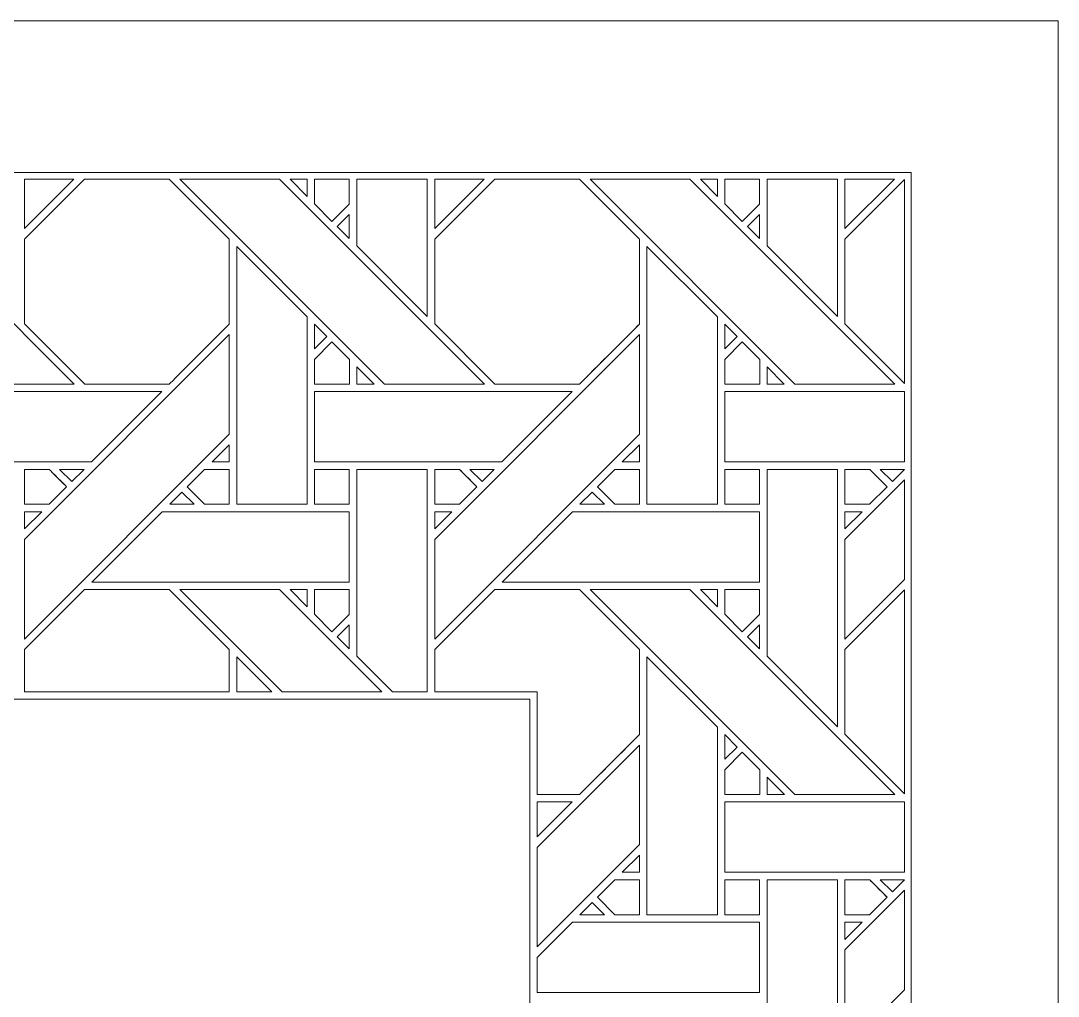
# Model space of a CAD drawing. Header units: inches. Extents: x 7.38 to 17.38, y 6.59 to 11.59.
# Drawn here: x 14.984 to 17.383, y 9.34 to 11.595 of the extents above; entities that cross this region are included whole.
import ezdxf

# ---------------------------------------------------------------- set-up
doc = ezdxf.new("R2010")
doc.units = ezdxf.units.IN
doc.header["$MEASUREMENT"] = 0
doc.layers.add('Design', color=7, linetype='Continuous', lineweight=0)

msp = doc.modelspace()

# ---------------------------------------------------------------- linework, layer by layer
at = {"layer": 'Design'}
for points, knots in [([(7.3829, 11.5948), (7.3829, 11.5948), (7.3829, 6.5948), (7.3829, 6.5948), (7.3829, 6.5948), (17.3829, 6.5948), (17.3829, 6.5948), (17.3829, 6.5948), (17.3829, 11.5948), (17.3829, 11.5948), (17.3829, 11.5948), (7.3829, 11.5948), (7.3829, 11.5948)], [0, 0, 0, 0, 1, 1, 1, 2, 2, 2, 3, 3, 3, 4, 4, 4, 4]), ([(7.7229, 11.2442), (7.7229, 11.2442), (7.7229, 6.9453), (7.7229, 6.9453), (7.7229, 6.9453), (17.0428, 6.9453), (17.0428, 6.9453), (17.0428, 6.9453), (17.0428, 11.2442), (17.0428, 11.2442), (17.0428, 11.2442), (7.7229, 11.2442), (7.7229, 11.2442)], [0, 0, 0, 0, 1, 1, 1, 2, 2, 2, 3, 3, 3, 4, 4, 4, 4]), ([(14.6336, 11.2285), (14.6336, 11.2285), (15.1072, 10.7549), (15.1072, 10.7549), (15.1072, 10.7549), (14.8762, 10.7549), (14.8762, 10.7549), (14.8762, 10.7549), (14.4026, 11.2285), (14.4026, 11.2285), (14.4026, 11.2285), (14.6336, 11.2285), (14.6336, 11.2285)], [0, 0, 0, 0, 1, 1, 1, 2, 2, 2, 3, 3, 3, 4, 4, 4, 4]), ([(14.9922, 11.2286), (14.9922, 11.2286), (15.1066, 11.2286), (15.1066, 11.2286), (15.1066, 11.2286), (14.9922, 11.1142), (14.9922, 11.1142), (14.9922, 11.1142), (14.9922, 11.2286), (14.9922, 11.2286)], [0, 0, 0, 0, 1, 1, 1, 2, 2, 2, 3, 3, 3, 3]), ([(14.9922, 11.0898), (14.9922, 11.0898), (15.1309, 11.2285), (15.1309, 11.2285), (15.1309, 11.2285), (15.3271, 11.2285), (15.3271, 11.2285), (15.3271, 11.2285), (15.4659, 11.0898), (15.4659, 11.0898), (15.4659, 11.0898), (15.4659, 10.8936), (15.4659, 10.8936), (15.4481, 10.8757), (15.3362, 10.7639), (15.3272, 10.7549), (15.3272, 10.7549), (15.1315, 10.7549), (15.1315, 10.7549), (15.1315, 10.7549), (14.9922, 10.8942), (14.9922, 10.8942), (14.9922, 10.8942), (14.9922, 11.0898), (14.9922, 11.0898)], [0, 0, 0, 0, 1, 1, 1, 2, 2, 2, 3, 3, 3, 4, 4, 4, 5, 5, 5, 6, 6, 6, 7, 7, 7, 8, 8, 8, 8]), ([(15.3271, 11.2285), (15.3271, 11.2285), (15.4659, 11.0898), (15.4659, 11.0898), (15.4659, 11.0898), (15.4659, 10.8936), (15.4659, 10.8936), (15.448, 10.8756), (15.3361, 10.7639), (15.3272, 10.7549), (15.3272, 10.7549), (15.1315, 10.7549), (15.1315, 10.7549), (15.1315, 10.7549), (14.9922, 10.8942), (14.9922, 10.8942), (14.9922, 10.8942), (14.9922, 11.0898), (14.9922, 11.0898), (14.9922, 11.0898), (15.1309, 11.2285), (15.1309, 11.2285), (15.1309, 11.2285), (15.3271, 11.2285), (15.3271, 11.2285)], [0, 0, 0, 0, 1, 1, 1, 2, 2, 2, 3, 3, 3, 4, 4, 4, 5, 5, 5, 6, 6, 6, 7, 7, 7, 8, 8, 8, 8]), ([(15.5823, 11.2285), (15.5823, 11.2285), (16.056, 10.7549), (16.056, 10.7549), (16.056, 10.7549), (15.8249, 10.7549), (15.8249, 10.7549), (15.8249, 10.7549), (15.3514, 11.2285), (15.3514, 11.2285), (15.3514, 11.2285), (15.5823, 11.2285), (15.5823, 11.2285)], [0, 0, 0, 0, 1, 1, 1, 2, 2, 2, 3, 3, 3, 4, 4, 4, 4]), ([(15.6459, 11.2285), (15.6459, 11.2285), (15.6459, 11.1887), (15.6459, 11.1887), (15.6459, 11.1887), (15.6064, 11.2285), (15.6064, 11.2285), (15.6064, 11.2285), (15.6459, 11.2285), (15.6459, 11.2285)], [0, 0, 0, 0, 1, 1, 1, 2, 2, 2, 3, 3, 3, 3]), ([(15.6631, 11.2286), (15.6631, 11.2286), (15.7434, 11.2286), (15.7434, 11.2286), (15.7434, 11.2286), (15.7434, 11.171), (15.7434, 11.171), (15.7434, 11.171), (15.7034, 11.131), (15.7034, 11.131), (15.7034, 11.131), (15.6631, 11.1714), (15.6631, 11.1714), (15.6631, 11.1714), (15.6631, 11.2286), (15.6631, 11.2286)], [0, 0, 0, 0, 1, 1, 1, 2, 2, 2, 3, 3, 3, 4, 4, 4, 5, 5, 5, 5]), ([(15.6631, 11.2286), (15.6631, 11.2286), (15.7434, 11.2286), (15.7434, 11.2286), (15.7434, 11.2286), (15.7434, 11.171), (15.7434, 11.171), (15.7434, 11.171), (15.7034, 11.131), (15.7034, 11.131), (15.7034, 11.131), (15.6631, 11.1714), (15.6631, 11.1714), (15.6631, 11.1714), (15.6631, 11.2286), (15.6631, 11.2286)], [0, 0, 0, 0, 1, 1, 1, 2, 2, 2, 3, 3, 3, 4, 4, 4, 5, 5, 5, 5]), ([(15.7609, 11.2286), (15.7609, 11.2286), (15.9238, 11.2286), (15.9238, 11.2286), (15.9238, 11.2286), (15.9238, 10.9113), (15.9238, 10.9113), (15.9238, 10.9113), (15.7609, 11.0742), (15.7609, 11.0742), (15.7609, 11.0742), (15.7609, 11.2286), (15.7609, 11.2286)], [0, 0, 0, 0, 1, 1, 1, 2, 2, 2, 3, 3, 3, 4, 4, 4, 4]), ([(15.941, 11.2286), (15.941, 11.2286), (16.0553, 11.2286), (16.0553, 11.2286), (16.0553, 11.2286), (15.941, 11.1142), (15.941, 11.1142), (15.941, 11.1142), (15.941, 11.2286), (15.941, 11.2286)], [0, 0, 0, 0, 1, 1, 1, 2, 2, 2, 3, 3, 3, 3]), ([(15.941, 11.0898), (15.941, 11.0898), (16.0797, 11.2285), (16.0797, 11.2285), (16.0797, 11.2285), (16.2759, 11.2285), (16.2759, 11.2285), (16.2759, 11.2285), (16.4146, 11.0898), (16.4146, 11.0898), (16.4146, 11.0898), (16.4146, 10.8936), (16.4146, 10.8936), (16.3968, 10.8757), (16.2849, 10.7639), (16.2759, 10.7549), (16.2759, 10.7549), (16.0802, 10.7549), (16.0802, 10.7549), (16.0802, 10.7549), (15.941, 10.8942), (15.941, 10.8942), (15.941, 10.8942), (15.941, 11.0898), (15.941, 11.0898)], [0, 0, 0, 0, 1, 1, 1, 2, 2, 2, 3, 3, 3, 4, 4, 4, 5, 5, 5, 6, 6, 6, 7, 7, 7, 8, 8, 8, 8]), ([(16.2759, 11.2285), (16.2759, 11.2285), (16.4146, 11.0898), (16.4146, 11.0898), (16.4146, 11.0898), (16.4146, 10.8936), (16.4146, 10.8936), (16.3964, 10.8752), (16.2846, 10.7636), (16.2759, 10.7549), (16.2759, 10.7549), (16.0802, 10.7549), (16.0802, 10.7549), (16.0802, 10.7549), (15.941, 10.8942), (15.941, 10.8942), (15.941, 10.8942), (15.941, 11.0898), (15.941, 11.0898), (15.941, 11.0898), (16.0797, 11.2285), (16.0797, 11.2285), (16.0797, 11.2285), (16.2759, 11.2285), (16.2759, 11.2285)], [0, 0, 0, 0, 1, 1, 1, 2, 2, 2, 3, 3, 3, 4, 4, 4, 5, 5, 5, 6, 6, 6, 7, 7, 7, 8, 8, 8, 8]), ([(16.531, 11.2285), (16.531, 11.2285), (17.0047, 10.7549), (17.0047, 10.7549), (17.0047, 10.7549), (16.7737, 10.7549), (16.7737, 10.7549), (16.7737, 10.7549), (16.3001, 11.2285), (16.3001, 11.2285), (16.3001, 11.2285), (16.531, 11.2285), (16.531, 11.2285)], [0, 0, 0, 0, 1, 1, 1, 2, 2, 2, 3, 3, 3, 4, 4, 4, 4]), ([(16.5946, 11.2285), (16.5946, 11.2285), (16.5946, 11.1887), (16.5946, 11.1887), (16.5946, 11.1887), (16.5552, 11.2285), (16.5552, 11.2285), (16.5552, 11.2285), (16.5946, 11.2285), (16.5946, 11.2285)], [0, 0, 0, 0, 1, 1, 1, 2, 2, 2, 3, 3, 3, 3]), ([(16.6118, 11.2286), (16.6118, 11.2286), (16.6921, 11.2286), (16.6921, 11.2286), (16.6921, 11.2286), (16.6921, 11.171), (16.6921, 11.171), (16.6921, 11.171), (16.6522, 11.131), (16.6522, 11.131), (16.6522, 11.131), (16.6118, 11.1714), (16.6118, 11.1714), (16.6118, 11.1714), (16.6118, 11.2286), (16.6118, 11.2286)], [0, 0, 0, 0, 1, 1, 1, 2, 2, 2, 3, 3, 3, 4, 4, 4, 5, 5, 5, 5]), ([(16.6118, 11.2286), (16.6118, 11.2286), (16.6921, 11.2286), (16.6921, 11.2286), (16.6921, 11.2286), (16.6921, 11.171), (16.6921, 11.171), (16.6921, 11.171), (16.6522, 11.131), (16.6522, 11.131), (16.6522, 11.131), (16.6118, 11.1714), (16.6118, 11.1714), (16.6118, 11.1714), (16.6118, 11.2286), (16.6118, 11.2286)], [0, 0, 0, 0, 1, 1, 1, 2, 2, 2, 3, 3, 3, 4, 4, 4, 5, 5, 5, 5]), ([(16.7096, 11.2286), (16.7096, 11.2286), (16.8725, 11.2286), (16.8725, 11.2286), (16.8725, 11.2286), (16.8725, 10.9113), (16.8725, 10.9113), (16.8725, 10.9113), (16.7096, 11.0742), (16.7096, 11.0742), (16.7096, 11.0742), (16.7096, 11.2286), (16.7096, 11.2286)], [0, 0, 0, 0, 1, 1, 1, 2, 2, 2, 3, 3, 3, 4, 4, 4, 4]), ([(16.8897, 11.2286), (16.8897, 11.2286), (17.0041, 11.2286), (17.0041, 11.2286), (17.0041, 11.2286), (16.8897, 11.1142), (16.8897, 11.1142), (16.8897, 11.1142), (16.8897, 11.2286), (16.8897, 11.2286)], [0, 0, 0, 0, 1, 1, 1, 2, 2, 2, 3, 3, 3, 3]), ([(17.0276, 10.7563), (17.0276, 10.7563), (16.8897, 10.8942), (16.8897, 10.8942), (16.8897, 10.8942), (16.8897, 11.0898), (16.8897, 11.0898), (16.8897, 11.0898), (17.0276, 11.2277), (17.0276, 11.2277), (17.0276, 11.2277), (17.0276, 10.7563), (17.0276, 10.7563)], [0, 0, 0, 0, 1, 1, 1, 2, 2, 2, 3, 3, 3, 4, 4, 4, 4]), ([(17.0276, 10.7563), (17.0276, 10.7563), (16.8897, 10.8942), (16.8897, 10.8942), (16.8897, 10.8942), (16.8897, 11.0898), (16.8897, 11.0898), (16.8897, 11.0898), (17.0276, 11.2277), (17.0276, 11.2277), (17.0276, 11.2277), (17.0276, 10.7563), (17.0276, 10.7563)], [0, 0, 0, 0, 1, 1, 1, 2, 2, 2, 3, 3, 3, 4, 4, 4, 4]), ([(15.7434, 11.1467), (15.7434, 11.1467), (15.7434, 11.0915), (15.7434, 11.0915), (15.7434, 11.0915), (15.7156, 11.1189), (15.7156, 11.1189), (15.7156, 11.1189), (15.7434, 11.1467), (15.7434, 11.1467)], [0, 0, 0, 0, 1, 1, 1, 2, 2, 2, 3, 3, 3, 3]), ([(16.6921, 11.1467), (16.6921, 11.1467), (16.6921, 11.0915), (16.6921, 11.0915), (16.6921, 11.0915), (16.6643, 11.1189), (16.6643, 11.1189), (16.6643, 11.1189), (16.6921, 11.1467), (16.6921, 11.1467)], [0, 0, 0, 0, 1, 1, 1, 2, 2, 2, 3, 3, 3, 3]), ([(15.483, 10.4769), (15.483, 10.4769), (15.483, 11.0727), (15.483, 11.0727), (15.483, 11.0727), (15.6458, 10.9106), (15.6458, 10.9106), (15.6458, 10.9106), (15.6458, 10.4769), (15.6458, 10.4769), (15.6458, 10.4769), (15.483, 10.4769), (15.483, 10.4769)], [0, 0, 0, 0, 1, 1, 1, 2, 2, 2, 3, 3, 3, 4, 4, 4, 4]), ([(16.4317, 10.4769), (16.4317, 10.4769), (16.4317, 11.0727), (16.4317, 11.0727), (16.4317, 11.0727), (16.5945, 10.9106), (16.5945, 10.9106), (16.5945, 10.9106), (16.5945, 10.4769), (16.5945, 10.4769), (16.5945, 10.4769), (16.4317, 10.4769), (16.4317, 10.4769)], [0, 0, 0, 0, 1, 1, 1, 2, 2, 2, 3, 3, 3, 4, 4, 4, 4]), ([(15.6631, 10.8363), (15.6631, 10.8363), (15.6631, 10.8931), (15.6631, 10.8931), (15.6631, 10.8931), (15.6913, 10.8645), (15.6913, 10.8645), (15.6913, 10.8645), (15.6631, 10.8363), (15.6631, 10.8363)], [0, 0, 0, 0, 1, 1, 1, 2, 2, 2, 3, 3, 3, 3]), ([(16.6118, 10.8363), (16.6118, 10.8363), (16.6118, 10.8931), (16.6118, 10.8931), (16.6118, 10.8931), (16.64, 10.8645), (16.64, 10.8645), (16.64, 10.8645), (16.6118, 10.8363), (16.6118, 10.8363)], [0, 0, 0, 0, 1, 1, 1, 2, 2, 2, 3, 3, 3, 3]), ([(15.4659, 10.6391), (15.4659, 10.6391), (14.9922, 10.1655), (14.9922, 10.1655), (14.9922, 10.1655), (14.9922, 10.3956), (14.9922, 10.3956), (14.9922, 10.3956), (15.4659, 10.8692), (15.4659, 10.8692), (15.4659, 10.8692), (15.4659, 10.6391), (15.4659, 10.6391)], [0, 0, 0, 0, 1, 1, 1, 2, 2, 2, 3, 3, 3, 4, 4, 4, 4]), ([(16.4146, 10.6391), (16.4146, 10.6391), (15.941, 10.1655), (15.941, 10.1655), (15.941, 10.1655), (15.941, 10.3956), (15.941, 10.3956), (15.941, 10.3956), (16.4146, 10.8692), (16.4146, 10.8692), (16.4146, 10.8692), (16.4146, 10.6391), (16.4146, 10.6391)], [0, 0, 0, 0, 1, 1, 1, 2, 2, 2, 3, 3, 3, 4, 4, 4, 4]), ([(15.7438, 10.7547), (15.7438, 10.7547), (15.6631, 10.7547), (15.6631, 10.7547), (15.6631, 10.7547), (15.6631, 10.812), (15.6631, 10.812), (15.6631, 10.812), (15.7034, 10.8523), (15.7034, 10.8523), (15.7034, 10.8523), (15.7438, 10.812), (15.7438, 10.812), (15.7438, 10.812), (15.7438, 10.7547), (15.7438, 10.7547)], [0, 0, 0, 0, 1, 1, 1, 2, 2, 2, 3, 3, 3, 4, 4, 4, 5, 5, 5, 5]), ([(15.7034, 10.8523), (15.7034, 10.8523), (15.7438, 10.812), (15.7438, 10.812), (15.7438, 10.812), (15.7438, 10.7547), (15.7438, 10.7547), (15.7438, 10.7547), (15.6631, 10.7547), (15.6631, 10.7547), (15.6631, 10.7547), (15.6631, 10.812), (15.6631, 10.812), (15.6631, 10.812), (15.7034, 10.8523), (15.7034, 10.8523)], [0, 0, 0, 0, 1, 1, 1, 2, 2, 2, 3, 3, 3, 4, 4, 4, 5, 5, 5, 5]), ([(16.6925, 10.7547), (16.6925, 10.7547), (16.6118, 10.7547), (16.6118, 10.7547), (16.6118, 10.7547), (16.6118, 10.812), (16.6118, 10.812), (16.6118, 10.812), (16.6522, 10.8523), (16.6522, 10.8523), (16.6522, 10.8523), (16.6925, 10.812), (16.6925, 10.812), (16.6925, 10.812), (16.6925, 10.7547), (16.6925, 10.7547)], [0, 0, 0, 0, 1, 1, 1, 2, 2, 2, 3, 3, 3, 4, 4, 4, 5, 5, 5, 5]), ([(16.6118, 10.812), (16.6118, 10.812), (16.6522, 10.8523), (16.6522, 10.8523), (16.6522, 10.8523), (16.6925, 10.812), (16.6925, 10.812), (16.6925, 10.812), (16.6925, 10.7547), (16.6925, 10.7547), (16.6925, 10.7547), (16.6118, 10.7547), (16.6118, 10.7547), (16.6118, 10.7547), (16.6118, 10.812), (16.6118, 10.812)], [0, 0, 0, 0, 1, 1, 1, 2, 2, 2, 3, 3, 3, 4, 4, 4, 5, 5, 5, 5]), ([(15.761, 10.7549), (15.761, 10.7549), (15.761, 10.7947), (15.761, 10.7947), (15.761, 10.7947), (15.8007, 10.7549), (15.8007, 10.7549), (15.8007, 10.7549), (15.761, 10.7549), (15.761, 10.7549)], [0, 0, 0, 0, 1, 1, 1, 2, 2, 2, 3, 3, 3, 3]), ([(16.7494, 10.7549), (16.7494, 10.7549), (16.7097, 10.7549), (16.7097, 10.7549), (16.7097, 10.7549), (16.7097, 10.7947), (16.7097, 10.7947), (16.7097, 10.7947), (16.7494, 10.7549), (16.7494, 10.7549)], [0, 0, 0, 0, 1, 1, 1, 2, 2, 2, 3, 3, 3, 3]), ([(15.3101, 10.7376), (15.3101, 10.7376), (15.1473, 10.5749), (15.1473, 10.5749), (15.1473, 10.5749), (14.7144, 10.5749), (14.7144, 10.5749), (14.7144, 10.5749), (14.7144, 10.7376), (14.7144, 10.7376), (14.7144, 10.7376), (15.3101, 10.7376), (15.3101, 10.7376)], [0, 0, 0, 0, 1, 1, 1, 2, 2, 2, 3, 3, 3, 4, 4, 4, 4]), ([(16.2588, 10.7376), (16.2588, 10.7376), (16.0961, 10.5749), (16.0961, 10.5749), (16.0961, 10.5749), (15.6631, 10.5749), (15.6631, 10.5749), (15.6631, 10.5749), (15.6631, 10.7376), (15.6631, 10.7376), (15.6631, 10.7376), (16.2588, 10.7376), (16.2588, 10.7376)], [0, 0, 0, 0, 1, 1, 1, 2, 2, 2, 3, 3, 3, 4, 4, 4, 4]), ([(17.0276, 10.5749), (17.0276, 10.5749), (16.6118, 10.5749), (16.6118, 10.5749), (16.6118, 10.5749), (16.6118, 10.7376), (16.6118, 10.7376), (16.6118, 10.7376), (17.0276, 10.7376), (17.0276, 10.7376), (17.0276, 10.7376), (17.0276, 10.5749), (17.0276, 10.5749)], [0, 0, 0, 0, 1, 1, 1, 2, 2, 2, 3, 3, 3, 4, 4, 4, 4]), ([(15.4261, 10.575), (15.4261, 10.575), (15.4659, 10.6147), (15.4659, 10.6147), (15.4659, 10.6147), (15.4659, 10.575), (15.4659, 10.575), (15.4659, 10.575), (15.4261, 10.575), (15.4261, 10.575)], [0, 0, 0, 0, 1, 1, 1, 2, 2, 2, 3, 3, 3, 3]), ([(16.3748, 10.575), (16.3748, 10.575), (16.4146, 10.6147), (16.4146, 10.6147), (16.4146, 10.6147), (16.4146, 10.575), (16.4146, 10.575), (16.4146, 10.575), (16.3748, 10.575), (16.3748, 10.575)], [0, 0, 0, 0, 1, 1, 1, 2, 2, 2, 3, 3, 3, 3]), ([(14.9922, 10.5577), (14.9922, 10.5577), (15.0493, 10.5577), (15.0493, 10.5577), (15.0544, 10.5526), (15.0852, 10.5218), (15.0896, 10.5173), (15.0896, 10.5173), (15.0492, 10.4769), (15.0492, 10.4769), (15.0492, 10.4769), (14.9922, 10.4769), (14.9922, 10.4769), (14.9922, 10.4769), (14.9922, 10.5577), (14.9922, 10.5577)], [0, 0, 0, 0, 1, 1, 1, 2, 2, 2, 3, 3, 3, 4, 4, 4, 5, 5, 5, 5]), ([(15.0896, 10.5173), (15.0896, 10.5173), (15.0492, 10.4769), (15.0492, 10.4769), (15.0492, 10.4769), (14.9922, 10.4769), (14.9922, 10.4769), (14.9922, 10.4769), (14.9922, 10.5577), (14.9922, 10.5577), (14.9922, 10.5577), (15.0493, 10.5577), (15.0493, 10.5577), (15.0543, 10.5527), (15.0851, 10.5219), (15.0896, 10.5173)], [0, 0, 0, 0, 1, 1, 1, 2, 2, 2, 3, 3, 3, 4, 4, 4, 5, 5, 5, 5]), ([(15.0736, 10.5577), (15.0736, 10.5577), (15.1301, 10.5577), (15.1301, 10.5577), (15.1301, 10.5577), (15.1018, 10.5295), (15.1018, 10.5295), (15.1018, 10.5295), (15.0736, 10.5577), (15.0736, 10.5577)], [0, 0, 0, 0, 1, 1, 1, 2, 2, 2, 3, 3, 3, 3]), ([(15.4659, 10.4769), (15.4659, 10.4769), (15.4088, 10.4769), (15.4088, 10.4769), (15.4088, 10.4769), (15.3684, 10.5173), (15.3684, 10.5173), (15.3684, 10.5173), (15.4089, 10.5577), (15.4089, 10.5577), (15.4089, 10.5577), (15.4659, 10.5577), (15.4659, 10.5577), (15.4659, 10.5577), (15.4659, 10.4769), (15.4659, 10.4769)], [0, 0, 0, 0, 1, 1, 1, 2, 2, 2, 3, 3, 3, 4, 4, 4, 5, 5, 5, 5]), ([(15.4659, 10.4769), (15.4659, 10.4769), (15.4088, 10.4769), (15.4088, 10.4769), (15.4088, 10.4769), (15.3684, 10.5173), (15.3684, 10.5173), (15.3684, 10.5173), (15.4089, 10.5577), (15.4089, 10.5577), (15.4089, 10.5577), (15.4659, 10.5577), (15.4659, 10.5577), (15.4659, 10.5577), (15.4659, 10.4769), (15.4659, 10.4769)], [0, 0, 0, 0, 1, 1, 1, 2, 2, 2, 3, 3, 3, 4, 4, 4, 5, 5, 5, 5]), ([(15.7434, 10.4769), (15.7434, 10.4769), (15.6631, 10.4769), (15.6631, 10.4769), (15.6631, 10.4769), (15.6631, 10.5577), (15.6631, 10.5577), (15.6631, 10.5577), (15.7434, 10.5577), (15.7434, 10.5577), (15.7434, 10.5577), (15.7434, 10.4769), (15.7434, 10.4769)], [0, 0, 0, 0, 1, 1, 1, 2, 2, 2, 3, 3, 3, 4, 4, 4, 4]), ([(15.6631, 10.4769), (15.6631, 10.4769), (15.6631, 10.5577), (15.6631, 10.5577), (15.6631, 10.5577), (15.7434, 10.5577), (15.7434, 10.5577), (15.7434, 10.5577), (15.7434, 10.4769), (15.7434, 10.4769), (15.7434, 10.4769), (15.6631, 10.4769), (15.6631, 10.4769)], [0, 0, 0, 0, 1, 1, 1, 2, 2, 2, 3, 3, 3, 4, 4, 4, 4]), ([(15.9238, 10.0434), (15.9238, 10.0434), (15.843, 10.0434), (15.843, 10.0434), (15.843, 10.0434), (15.7609, 10.1255), (15.7609, 10.1255), (15.7609, 10.1255), (15.7609, 10.5577), (15.7609, 10.5577), (15.7609, 10.5577), (15.9238, 10.5577), (15.9238, 10.5577), (15.9238, 10.5577), (15.9238, 10.0434), (15.9238, 10.0434)], [0, 0, 0, 0, 1, 1, 1, 2, 2, 2, 3, 3, 3, 4, 4, 4, 5, 5, 5, 5]), ([(15.941, 10.5577), (15.941, 10.5577), (15.998, 10.5577), (15.998, 10.5577), (16.0032, 10.5526), (16.0339, 10.5218), (16.0384, 10.5173), (16.0384, 10.5173), (15.9979, 10.4769), (15.9979, 10.4769), (15.9979, 10.4769), (15.941, 10.4769), (15.941, 10.4769), (15.941, 10.4769), (15.941, 10.5577), (15.941, 10.5577)], [0, 0, 0, 0, 1, 1, 1, 2, 2, 2, 3, 3, 3, 4, 4, 4, 5, 5, 5, 5]), ([(16.0384, 10.5173), (16.0384, 10.5173), (15.9979, 10.4769), (15.9979, 10.4769), (15.9979, 10.4769), (15.941, 10.4769), (15.941, 10.4769), (15.941, 10.4769), (15.941, 10.5577), (15.941, 10.5577), (15.941, 10.5577), (15.998, 10.5577), (15.998, 10.5577), (16.0034, 10.5523), (16.0384, 10.5173), (16.0384, 10.5173)], [0, 0, 0, 0, 1, 1, 1, 2, 2, 2, 3, 3, 3, 4, 4, 4, 5, 5, 5, 5]), ([(16.0224, 10.5577), (16.0224, 10.5577), (16.0788, 10.5577), (16.0788, 10.5577), (16.0788, 10.5577), (16.0506, 10.5295), (16.0506, 10.5295), (16.0506, 10.5295), (16.0224, 10.5577), (16.0224, 10.5577)], [0, 0, 0, 0, 1, 1, 1, 2, 2, 2, 3, 3, 3, 3]), ([(16.4146, 10.4769), (16.4146, 10.4769), (16.3575, 10.4769), (16.3575, 10.4769), (16.3575, 10.4769), (16.3172, 10.5173), (16.3172, 10.5173), (16.3172, 10.5173), (16.3576, 10.5577), (16.3576, 10.5577), (16.3576, 10.5577), (16.4146, 10.5577), (16.4146, 10.5577), (16.4146, 10.5577), (16.4146, 10.4769), (16.4146, 10.4769)], [0, 0, 0, 0, 1, 1, 1, 2, 2, 2, 3, 3, 3, 4, 4, 4, 5, 5, 5, 5]), ([(16.3172, 10.5173), (16.3172, 10.5173), (16.3576, 10.5577), (16.3576, 10.5577), (16.3576, 10.5577), (16.4146, 10.5577), (16.4146, 10.5577), (16.4146, 10.5577), (16.4146, 10.4769), (16.4146, 10.4769), (16.4146, 10.4769), (16.3575, 10.4769), (16.3575, 10.4769), (16.3575, 10.4769), (16.3172, 10.5173), (16.3172, 10.5173)], [0, 0, 0, 0, 1, 1, 1, 2, 2, 2, 3, 3, 3, 4, 4, 4, 5, 5, 5, 5]), ([(16.6118, 10.5577), (16.6118, 10.5577), (16.6921, 10.5577), (16.6921, 10.5577), (16.6921, 10.5577), (16.6921, 10.4769), (16.6921, 10.4769), (16.6921, 10.4769), (16.6118, 10.4769), (16.6118, 10.4769), (16.6118, 10.4769), (16.6118, 10.5577), (16.6118, 10.5577)], [0, 0, 0, 0, 1, 1, 1, 2, 2, 2, 3, 3, 3, 4, 4, 4, 4]), ([(16.6921, 10.4769), (16.6921, 10.4769), (16.6118, 10.4769), (16.6118, 10.4769), (16.6118, 10.4769), (16.6118, 10.5577), (16.6118, 10.5577), (16.6118, 10.5577), (16.6921, 10.5577), (16.6921, 10.5577), (16.6921, 10.5577), (16.6921, 10.4769), (16.6921, 10.4769)], [0, 0, 0, 0, 1, 1, 1, 2, 2, 2, 3, 3, 3, 4, 4, 4, 4]), ([(16.7096, 10.1255), (16.7096, 10.1255), (16.7096, 10.5577), (16.7096, 10.5577), (16.7096, 10.5577), (16.8725, 10.5577), (16.8725, 10.5577), (16.8725, 10.5577), (16.8725, 9.9626), (16.8725, 9.9626), (16.8725, 9.9626), (16.7096, 10.1255), (16.7096, 10.1255)], [0, 0, 0, 0, 1, 1, 1, 2, 2, 2, 3, 3, 3, 4, 4, 4, 4]), ([(16.8897, 10.5577), (16.8897, 10.5577), (16.9468, 10.5577), (16.9468, 10.5577), (16.9519, 10.5526), (16.9827, 10.5218), (16.9871, 10.5173), (16.9871, 10.5173), (16.9467, 10.4769), (16.9467, 10.4769), (16.9467, 10.4769), (16.8897, 10.4769), (16.8897, 10.4769), (16.8897, 10.4769), (16.8897, 10.5577), (16.8897, 10.5577)], [0, 0, 0, 0, 1, 1, 1, 2, 2, 2, 3, 3, 3, 4, 4, 4, 5, 5, 5, 5]), ([(16.8897, 10.4769), (16.8897, 10.4769), (16.8897, 10.5577), (16.8897, 10.5577), (16.8897, 10.5577), (16.9468, 10.5577), (16.9468, 10.5577), (16.9521, 10.5524), (16.9829, 10.5216), (16.9871, 10.5173), (16.9871, 10.5173), (16.9467, 10.4769), (16.9467, 10.4769), (16.9467, 10.4769), (16.8897, 10.4769), (16.8897, 10.4769)], [0, 0, 0, 0, 1, 1, 1, 2, 2, 2, 3, 3, 3, 4, 4, 4, 5, 5, 5, 5]), ([(16.9993, 10.5295), (16.9993, 10.5295), (16.9711, 10.5577), (16.9711, 10.5577), (16.9711, 10.5577), (17.0276, 10.5577), (17.0276, 10.5577), (17.0276, 10.5577), (16.9993, 10.5295), (16.9993, 10.5295)], [0, 0, 0, 0, 1, 1, 1, 2, 2, 2, 3, 3, 3, 3]), ([(17.0276, 10.3034), (17.0276, 10.3034), (16.8897, 10.1655), (16.8897, 10.1655), (16.8897, 10.1655), (16.8897, 10.3956), (16.8897, 10.3956), (16.8897, 10.3956), (17.0276, 10.5334), (17.0276, 10.5334), (17.0276, 10.5334), (17.0276, 10.3034), (17.0276, 10.3034)], [0, 0, 0, 0, 1, 1, 1, 2, 2, 2, 3, 3, 3, 4, 4, 4, 4]), ([(15.3281, 10.4769), (15.3281, 10.4769), (15.3563, 10.5052), (15.3563, 10.5052), (15.3563, 10.5052), (15.3846, 10.4769), (15.3846, 10.4769), (15.3846, 10.4769), (15.3281, 10.4769), (15.3281, 10.4769)], [0, 0, 0, 0, 1, 1, 1, 2, 2, 2, 3, 3, 3, 3]), ([(16.3333, 10.4769), (16.3333, 10.4769), (16.2768, 10.4769), (16.2768, 10.4769), (16.2768, 10.4769), (16.305, 10.5052), (16.305, 10.5052), (16.305, 10.5052), (16.3333, 10.4769), (16.3333, 10.4769)], [0, 0, 0, 0, 1, 1, 1, 2, 2, 2, 3, 3, 3, 3]), ([(15.0321, 10.4598), (15.0321, 10.4598), (14.9922, 10.4199), (14.9922, 10.4199), (14.9922, 10.4199), (14.9922, 10.4598), (14.9922, 10.4598), (14.9922, 10.4598), (15.0321, 10.4598), (15.0321, 10.4598)], [0, 0, 0, 0, 1, 1, 1, 2, 2, 2, 3, 3, 3, 3]), ([(15.7434, 10.4598), (15.7434, 10.4598), (15.7434, 10.297), (15.7434, 10.297), (15.7434, 10.297), (15.1481, 10.297), (15.1481, 10.297), (15.1481, 10.297), (15.3109, 10.4598), (15.3109, 10.4598), (15.3109, 10.4598), (15.7434, 10.4598), (15.7434, 10.4598)], [0, 0, 0, 0, 1, 1, 1, 2, 2, 2, 3, 3, 3, 4, 4, 4, 4]), ([(15.9808, 10.4598), (15.9808, 10.4598), (15.941, 10.4199), (15.941, 10.4199), (15.941, 10.4199), (15.941, 10.4598), (15.941, 10.4598), (15.941, 10.4598), (15.9808, 10.4598), (15.9808, 10.4598)], [0, 0, 0, 0, 1, 1, 1, 2, 2, 2, 3, 3, 3, 3]), ([(16.6921, 10.4598), (16.6921, 10.4598), (16.6921, 10.297), (16.6921, 10.297), (16.6921, 10.297), (16.0968, 10.297), (16.0968, 10.297), (16.0968, 10.297), (16.2596, 10.4598), (16.2596, 10.4598), (16.2596, 10.4598), (16.6921, 10.4598), (16.6921, 10.4598)], [0, 0, 0, 0, 1, 1, 1, 2, 2, 2, 3, 3, 3, 4, 4, 4, 4]), ([(16.9295, 10.4598), (16.9295, 10.4598), (16.8897, 10.4199), (16.8897, 10.4199), (16.8897, 10.4199), (16.8897, 10.4598), (16.8897, 10.4598), (16.8897, 10.4598), (16.9295, 10.4598), (16.9295, 10.4598)], [0, 0, 0, 0, 1, 1, 1, 2, 2, 2, 3, 3, 3, 3]), ([(15.1309, 10.2798), (15.1309, 10.2798), (15.3271, 10.2798), (15.3271, 10.2798), (15.3271, 10.2798), (15.4659, 10.1411), (15.4659, 10.1411), (15.4659, 10.1411), (15.4659, 10.0434), (15.4659, 10.0434), (15.4659, 10.0434), (14.9922, 10.0434), (14.9922, 10.0434), (14.9922, 10.0434), (14.9922, 10.1411), (14.9922, 10.1411), (14.9922, 10.1411), (15.1309, 10.2798), (15.1309, 10.2798)], [0, 0, 0, 0, 1, 1, 1, 2, 2, 2, 3, 3, 3, 4, 4, 4, 5, 5, 5, 6, 6, 6, 6]), ([(15.4659, 10.1411), (15.4659, 10.1411), (15.4659, 10.0434), (15.4659, 10.0434), (15.4659, 10.0434), (14.9922, 10.0434), (14.9922, 10.0434), (14.9922, 10.0434), (14.9922, 10.1411), (14.9922, 10.1411), (14.9922, 10.1411), (15.1309, 10.2798), (15.1309, 10.2798), (15.1309, 10.2798), (15.3271, 10.2798), (15.3271, 10.2798), (15.3271, 10.2798), (15.4659, 10.1411), (15.4659, 10.1411)], [0, 0, 0, 0, 1, 1, 1, 2, 2, 2, 3, 3, 3, 4, 4, 4, 5, 5, 5, 6, 6, 6, 6]), ([(15.8188, 10.0434), (15.8188, 10.0434), (15.5878, 10.0434), (15.5878, 10.0434), (15.5878, 10.0434), (15.3514, 10.2798), (15.3514, 10.2798), (15.3514, 10.2798), (15.5823, 10.2798), (15.5823, 10.2798), (15.5823, 10.2798), (15.8188, 10.0434), (15.8188, 10.0434)], [0, 0, 0, 0, 1, 1, 1, 2, 2, 2, 3, 3, 3, 4, 4, 4, 4]), ([(15.6064, 10.2798), (15.6064, 10.2798), (15.6459, 10.2798), (15.6459, 10.2798), (15.6459, 10.2798), (15.6459, 10.24), (15.6459, 10.24), (15.6459, 10.24), (15.6064, 10.2798), (15.6064, 10.2798)], [0, 0, 0, 0, 1, 1, 1, 2, 2, 2, 3, 3, 3, 3]), ([(15.6631, 10.2798), (15.6631, 10.2798), (15.7434, 10.2798), (15.7434, 10.2798), (15.7434, 10.2798), (15.7434, 10.2222), (15.7434, 10.2222), (15.7434, 10.2222), (15.7034, 10.1823), (15.7034, 10.1823), (15.7034, 10.1823), (15.6631, 10.2226), (15.6631, 10.2226), (15.6631, 10.2226), (15.6631, 10.2798), (15.6631, 10.2798)], [0, 0, 0, 0, 1, 1, 1, 2, 2, 2, 3, 3, 3, 4, 4, 4, 5, 5, 5, 5]), ([(15.7034, 10.1823), (15.7034, 10.1823), (15.6631, 10.2226), (15.6631, 10.2226), (15.6631, 10.2226), (15.6631, 10.2798), (15.6631, 10.2798), (15.6631, 10.2798), (15.7434, 10.2798), (15.7434, 10.2798), (15.7434, 10.2798), (15.7434, 10.2222), (15.7434, 10.2222), (15.7434, 10.2222), (15.7034, 10.1823), (15.7034, 10.1823)], [0, 0, 0, 0, 1, 1, 1, 2, 2, 2, 3, 3, 3, 4, 4, 4, 5, 5, 5, 5]), ([(16.0797, 10.2798), (16.0797, 10.2798), (16.2759, 10.2798), (16.2759, 10.2798), (16.2759, 10.2798), (16.4146, 10.1411), (16.4146, 10.1411), (16.4146, 10.1411), (16.4146, 9.9449), (16.4146, 9.9449), (16.3968, 9.9269), (16.2849, 9.8152), (16.2759, 9.8062), (16.2759, 9.8062), (16.1778, 9.8062), (16.1778, 9.8062), (16.1778, 9.8062), (16.1778, 10.0434), (16.1778, 10.0434), (16.1778, 10.0434), (15.941, 10.0434), (15.941, 10.0434), (15.941, 10.0434), (15.941, 10.1411), (15.941, 10.1411), (15.941, 10.1411), (16.0797, 10.2798), (16.0797, 10.2798)], [0, 0, 0, 0, 1, 1, 1, 2, 2, 2, 3, 3, 3, 4, 4, 4, 5, 5, 5, 6, 6, 6, 7, 7, 7, 8, 8, 8, 9, 9, 9, 9]), ([(16.4146, 9.9449), (16.3965, 9.9266), (16.2847, 9.815), (16.2759, 9.8062), (16.2759, 9.8062), (16.1778, 9.8062), (16.1778, 9.8062), (16.1778, 9.8062), (16.1778, 10.0434), (16.1778, 10.0434), (16.1778, 10.0434), (15.941, 10.0434), (15.941, 10.0434), (15.941, 10.0434), (15.941, 10.1411), (15.941, 10.1411), (15.941, 10.1411), (16.0797, 10.2798), (16.0797, 10.2798), (16.0797, 10.2798), (16.2759, 10.2798), (16.2759, 10.2798), (16.2759, 10.2798), (16.4146, 10.1411), (16.4146, 10.1411), (16.4146, 10.1411), (16.4146, 9.9449), (16.4146, 9.9449)], [0, 0, 0, 0, 1, 1, 1, 2, 2, 2, 3, 3, 3, 4, 4, 4, 5, 5, 5, 6, 6, 6, 7, 7, 7, 8, 8, 8, 9, 9, 9, 9]), ([(17.0047, 9.8062), (17.0047, 9.8062), (16.7737, 9.8062), (16.7737, 9.8062), (16.7737, 9.8062), (16.3001, 10.2798), (16.3001, 10.2798), (16.3001, 10.2798), (16.531, 10.2798), (16.531, 10.2798), (16.531, 10.2798), (17.0047, 9.8062), (17.0047, 9.8062)], [0, 0, 0, 0, 1, 1, 1, 2, 2, 2, 3, 3, 3, 4, 4, 4, 4]), ([(16.5552, 10.2798), (16.5552, 10.2798), (16.5946, 10.2798), (16.5946, 10.2798), (16.5946, 10.2798), (16.5946, 10.24), (16.5946, 10.24), (16.5946, 10.24), (16.5552, 10.2798), (16.5552, 10.2798)], [0, 0, 0, 0, 1, 1, 1, 2, 2, 2, 3, 3, 3, 3]), ([(16.6118, 10.2798), (16.6118, 10.2798), (16.6921, 10.2798), (16.6921, 10.2798), (16.6921, 10.2798), (16.6921, 10.2222), (16.6921, 10.2222), (16.6921, 10.2222), (16.6522, 10.1823), (16.6522, 10.1823), (16.6522, 10.1823), (16.6118, 10.2226), (16.6118, 10.2226), (16.6118, 10.2226), (16.6118, 10.2798), (16.6118, 10.2798)], [0, 0, 0, 0, 1, 1, 1, 2, 2, 2, 3, 3, 3, 4, 4, 4, 5, 5, 5, 5]), ([(16.6522, 10.1823), (16.6522, 10.1823), (16.6118, 10.2226), (16.6118, 10.2226), (16.6118, 10.2226), (16.6118, 10.2798), (16.6118, 10.2798), (16.6118, 10.2798), (16.6921, 10.2798), (16.6921, 10.2798), (16.6921, 10.2798), (16.6921, 10.2222), (16.6921, 10.2222), (16.6921, 10.2222), (16.6522, 10.1823), (16.6522, 10.1823)], [0, 0, 0, 0, 1, 1, 1, 2, 2, 2, 3, 3, 3, 4, 4, 4, 5, 5, 5, 5]), ([(17.0276, 9.8076), (17.0276, 9.8076), (16.8897, 9.9454), (16.8897, 9.9454), (16.8897, 9.9454), (16.8897, 10.1411), (16.8897, 10.1411), (16.8897, 10.1411), (17.0276, 10.279), (17.0276, 10.279), (17.0276, 10.279), (17.0276, 9.8076), (17.0276, 9.8076)], [0, 0, 0, 0, 1, 1, 1, 2, 2, 2, 3, 3, 3, 4, 4, 4, 4]), ([(17.0276, 9.8076), (17.0276, 9.8076), (16.8897, 9.9454), (16.8897, 9.9454), (16.8897, 9.9454), (16.8897, 10.1411), (16.8897, 10.1411), (16.8897, 10.1411), (17.0276, 10.279), (17.0276, 10.279), (17.0276, 10.279), (17.0276, 9.8076), (17.0276, 9.8076)], [0, 0, 0, 0, 1, 1, 1, 2, 2, 2, 3, 3, 3, 4, 4, 4, 4]), ([(15.7434, 10.198), (15.7434, 10.198), (15.7434, 10.1428), (15.7434, 10.1428), (15.7434, 10.1428), (15.7156, 10.1702), (15.7156, 10.1702), (15.7156, 10.1702), (15.7434, 10.198), (15.7434, 10.198)], [0, 0, 0, 0, 1, 1, 1, 2, 2, 2, 3, 3, 3, 3]), ([(16.6921, 10.198), (16.6921, 10.198), (16.6921, 10.1428), (16.6921, 10.1428), (16.6921, 10.1428), (16.6643, 10.1702), (16.6643, 10.1702), (16.6643, 10.1702), (16.6921, 10.198), (16.6921, 10.198)], [0, 0, 0, 0, 1, 1, 1, 2, 2, 2, 3, 3, 3, 3]), ([(15.483, 10.0434), (15.483, 10.0434), (15.483, 10.124), (15.483, 10.124), (15.483, 10.124), (15.564, 10.0434), (15.564, 10.0434), (15.564, 10.0434), (15.483, 10.0434), (15.483, 10.0434)], [0, 0, 0, 0, 1, 1, 1, 2, 2, 2, 3, 3, 3, 3]), ([(16.4317, 9.5282), (16.4317, 9.5282), (16.4317, 10.124), (16.4317, 10.124), (16.4317, 10.124), (16.5945, 9.9619), (16.5945, 9.9619), (16.5945, 9.9619), (16.5945, 9.5282), (16.5945, 9.5282), (16.5945, 9.5282), (16.4317, 9.5282), (16.4317, 9.5282)], [0, 0, 0, 0, 1, 1, 1, 2, 2, 2, 3, 3, 3, 4, 4, 4, 4]), ([(8.6046, 8.1629), (8.6046, 8.1629), (8.6046, 10.0267), (8.6046, 10.0267), (8.6046, 10.0267), (16.1611, 10.0267), (16.1611, 10.0267), (16.1611, 10.0267), (16.1611, 8.1629), (16.1611, 8.1629), (16.1611, 8.1629), (8.6046, 8.1629), (8.6046, 8.1629)], [0, 0, 0, 0, 1, 1, 1, 2, 2, 2, 3, 3, 3, 4, 4, 4, 4]), ([(16.6118, 9.8876), (16.6118, 9.8876), (16.6118, 9.9444), (16.6118, 9.9444), (16.6118, 9.9444), (16.64, 9.9158), (16.64, 9.9158), (16.64, 9.9158), (16.6118, 9.8876), (16.6118, 9.8876)], [0, 0, 0, 0, 1, 1, 1, 2, 2, 2, 3, 3, 3, 3]), ([(16.4146, 9.9204), (16.4146, 9.9204), (16.4146, 9.6904), (16.4146, 9.6904), (16.4146, 9.6904), (16.1778, 9.4536), (16.1778, 9.4536), (16.1778, 9.4536), (16.1778, 9.6837), (16.1778, 9.6837), (16.1778, 9.6837), (16.4146, 9.9204), (16.4146, 9.9204)], [0, 0, 0, 0, 1, 1, 1, 2, 2, 2, 3, 3, 3, 4, 4, 4, 4]), ([(16.6925, 9.8059), (16.6925, 9.8059), (16.6118, 9.8059), (16.6118, 9.8059), (16.6118, 9.8059), (16.6118, 9.8632), (16.6118, 9.8632), (16.6118, 9.8632), (16.6522, 9.9036), (16.6522, 9.9036), (16.6522, 9.9036), (16.6925, 9.8632), (16.6925, 9.8632), (16.6925, 9.8632), (16.6925, 9.8059), (16.6925, 9.8059)], [0, 0, 0, 0, 1, 1, 1, 2, 2, 2, 3, 3, 3, 4, 4, 4, 5, 5, 5, 5]), ([(16.6118, 9.8632), (16.6118, 9.8632), (16.6522, 9.9036), (16.6522, 9.9036), (16.6522, 9.9036), (16.6925, 9.8632), (16.6925, 9.8632), (16.6925, 9.8632), (16.6925, 9.8059), (16.6925, 9.8059), (16.6925, 9.8059), (16.6118, 9.8059), (16.6118, 9.8059), (16.6118, 9.8059), (16.6118, 9.8632), (16.6118, 9.8632)], [0, 0, 0, 0, 1, 1, 1, 2, 2, 2, 3, 3, 3, 4, 4, 4, 5, 5, 5, 5]), ([(16.7495, 9.8062), (16.7495, 9.8062), (16.7097, 9.8062), (16.7097, 9.8062), (16.7097, 9.8062), (16.7097, 9.846), (16.7097, 9.846), (16.7097, 9.846), (16.7495, 9.8062), (16.7495, 9.8062)], [0, 0, 0, 0, 1, 1, 1, 2, 2, 2, 3, 3, 3, 3]), ([(16.1778, 9.7079), (16.1778, 9.7079), (16.1778, 9.7889), (16.1778, 9.7889), (16.1778, 9.7889), (16.2588, 9.7889), (16.2588, 9.7889), (16.2588, 9.7889), (16.1778, 9.7079), (16.1778, 9.7079)], [0, 0, 0, 0, 1, 1, 1, 2, 2, 2, 3, 3, 3, 3]), ([(17.0276, 9.6262), (17.0276, 9.6262), (16.6118, 9.6262), (16.6118, 9.6262), (16.6118, 9.6262), (16.6118, 9.7889), (16.6118, 9.7889), (16.6118, 9.7889), (17.0276, 9.7889), (17.0276, 9.7889), (17.0276, 9.7889), (17.0276, 9.6262), (17.0276, 9.6262)], [0, 0, 0, 0, 1, 1, 1, 2, 2, 2, 3, 3, 3, 4, 4, 4, 4]), ([(16.4146, 9.666), (16.4146, 9.666), (16.4146, 9.6262), (16.4146, 9.6262), (16.4146, 9.6262), (16.3748, 9.6262), (16.3748, 9.6262), (16.3748, 9.6262), (16.4146, 9.666), (16.4146, 9.666)], [0, 0, 0, 0, 1, 1, 1, 2, 2, 2, 3, 3, 3, 3]), ([(16.4146, 9.5282), (16.4146, 9.5282), (16.3575, 9.5282), (16.3575, 9.5282), (16.3575, 9.5282), (16.3172, 9.5686), (16.3172, 9.5686), (16.3172, 9.5686), (16.3576, 9.609), (16.3576, 9.609), (16.3576, 9.609), (16.4146, 9.609), (16.4146, 9.609), (16.4146, 9.609), (16.4146, 9.5282), (16.4146, 9.5282)], [0, 0, 0, 0, 1, 1, 1, 2, 2, 2, 3, 3, 3, 4, 4, 4, 5, 5, 5, 5]), ([(16.3172, 9.5686), (16.3172, 9.5686), (16.3576, 9.609), (16.3576, 9.609), (16.3576, 9.609), (16.4146, 9.609), (16.4146, 9.609), (16.4146, 9.609), (16.4146, 9.5282), (16.4146, 9.5282), (16.4146, 9.5282), (16.3575, 9.5282), (16.3575, 9.5282), (16.3575, 9.5282), (16.3172, 9.5686), (16.3172, 9.5686)], [0, 0, 0, 0, 1, 1, 1, 2, 2, 2, 3, 3, 3, 4, 4, 4, 5, 5, 5, 5]), ([(16.6118, 9.609), (16.6118, 9.609), (16.6921, 9.609), (16.6921, 9.609), (16.6921, 9.609), (16.6921, 9.5282), (16.6921, 9.5282), (16.6921, 9.5282), (16.6118, 9.5282), (16.6118, 9.5282), (16.6118, 9.5282), (16.6118, 9.609), (16.6118, 9.609)], [0, 0, 0, 0, 1, 1, 1, 2, 2, 2, 3, 3, 3, 4, 4, 4, 4]), ([(16.6921, 9.5282), (16.6921, 9.5282), (16.6118, 9.5282), (16.6118, 9.5282), (16.6118, 9.5282), (16.6118, 9.609), (16.6118, 9.609), (16.6118, 9.609), (16.6921, 9.609), (16.6921, 9.609), (16.6921, 9.609), (16.6921, 9.5282), (16.6921, 9.5282)], [0, 0, 0, 0, 1, 1, 1, 2, 2, 2, 3, 3, 3, 4, 4, 4, 4]), ([(16.7096, 9.1768), (16.7096, 9.1768), (16.7096, 9.609), (16.7096, 9.609), (16.7096, 9.609), (16.8725, 9.609), (16.8725, 9.609), (16.8725, 9.609), (16.8725, 9.0138), (16.8725, 9.0138), (16.8725, 9.0138), (16.7096, 9.1768), (16.7096, 9.1768)], [0, 0, 0, 0, 1, 1, 1, 2, 2, 2, 3, 3, 3, 4, 4, 4, 4]), ([(16.8897, 9.609), (16.8897, 9.609), (16.9468, 9.609), (16.9468, 9.609), (16.9519, 9.6038), (16.9827, 9.573), (16.9871, 9.5686), (16.9871, 9.5686), (16.9467, 9.5282), (16.9467, 9.5282), (16.9467, 9.5282), (16.8897, 9.5282), (16.8897, 9.5282), (16.8897, 9.5282), (16.8897, 9.609), (16.8897, 9.609)], [0, 0, 0, 0, 1, 1, 1, 2, 2, 2, 3, 3, 3, 4, 4, 4, 5, 5, 5, 5]), ([(16.8897, 9.5282), (16.8897, 9.5282), (16.8897, 9.609), (16.8897, 9.609), (16.8897, 9.609), (16.9468, 9.609), (16.9468, 9.609), (16.9522, 9.6036), (16.9871, 9.5686), (16.9871, 9.5686), (16.9871, 9.5686), (16.9467, 9.5282), (16.9467, 9.5282), (16.9467, 9.5282), (16.8897, 9.5282), (16.8897, 9.5282)], [0, 0, 0, 0, 1, 1, 1, 2, 2, 2, 3, 3, 3, 4, 4, 4, 5, 5, 5, 5]), ([(16.9993, 9.5808), (16.9993, 9.5808), (16.9711, 9.609), (16.9711, 9.609), (16.9711, 9.609), (17.0276, 9.609), (17.0276, 9.609), (17.0276, 9.609), (16.9993, 9.5808), (16.9993, 9.5808)], [0, 0, 0, 0, 1, 1, 1, 2, 2, 2, 3, 3, 3, 3]), ([(17.0276, 9.3546), (17.0276, 9.3546), (16.8897, 9.2167), (16.8897, 9.2167), (16.8897, 9.2167), (16.8897, 9.4468), (16.8897, 9.4468), (16.8897, 9.4468), (17.0276, 9.5847), (17.0276, 9.5847), (17.0276, 9.5847), (17.0276, 9.3546), (17.0276, 9.3546)], [0, 0, 0, 0, 1, 1, 1, 2, 2, 2, 3, 3, 3, 4, 4, 4, 4]), ([(16.305, 9.5564), (16.305, 9.5564), (16.3333, 9.5282), (16.3333, 9.5282), (16.3333, 9.5282), (16.2768, 9.5282), (16.2768, 9.5282), (16.2768, 9.5282), (16.305, 9.5564), (16.305, 9.5564)], [0, 0, 0, 0, 1, 1, 1, 2, 2, 2, 3, 3, 3, 3]), ([(16.6921, 9.511), (16.6921, 9.511), (16.6921, 9.3482), (16.6921, 9.3482), (16.6921, 9.3482), (16.1778, 9.3482), (16.1778, 9.3482), (16.1778, 9.3482), (16.1778, 9.4292), (16.1778, 9.4292), (16.1778, 9.4292), (16.2596, 9.511), (16.2596, 9.511), (16.2596, 9.511), (16.6921, 9.511), (16.6921, 9.511)], [0, 0, 0, 0, 1, 1, 1, 2, 2, 2, 3, 3, 3, 4, 4, 4, 5, 5, 5, 5]), ([(16.9295, 9.511), (16.9295, 9.511), (16.8897, 9.4712), (16.8897, 9.4712), (16.8897, 9.4712), (16.8897, 9.511), (16.8897, 9.511), (16.8897, 9.511), (16.9295, 9.511), (16.9295, 9.511)], [0, 0, 0, 0, 1, 1, 1, 2, 2, 2, 3, 3, 3, 3])]:
    msp.add_open_spline(points, degree=3, knots=knots, dxfattribs=at)

doc.saveas('drawing.dxf')
